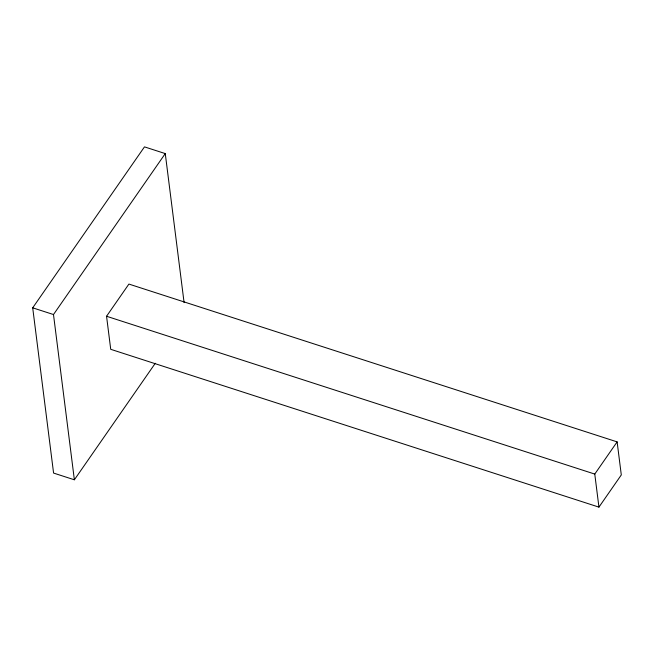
<?xml version="1.0" encoding="UTF-8"?>
<svg xmlns="http://www.w3.org/2000/svg" width="654" height="654" viewBox="0 0 654 654"><rect width="100%" height="100%" fill="white"/><g stroke="black" fill="none" stroke-linecap="round" stroke-linejoin="round"><path stroke-width="0.98" d="M155.284 363.272L74.368 479.791L53.579 473.071L32.7 307.821L144.477 146.872L165.266 153.592L184.093 302.622M74.368 479.791L53.489 314.541L165.266 153.592M106.553 316.258L128.903 284.073L617.123 441.883L621.3 474.935L598.941 507.128L110.73 349.31L106.553 316.258L594.772 474.076L598.941 507.128M594.772 474.076L617.123 441.883M32.7 307.821L53.489 314.541"/></g></svg>
